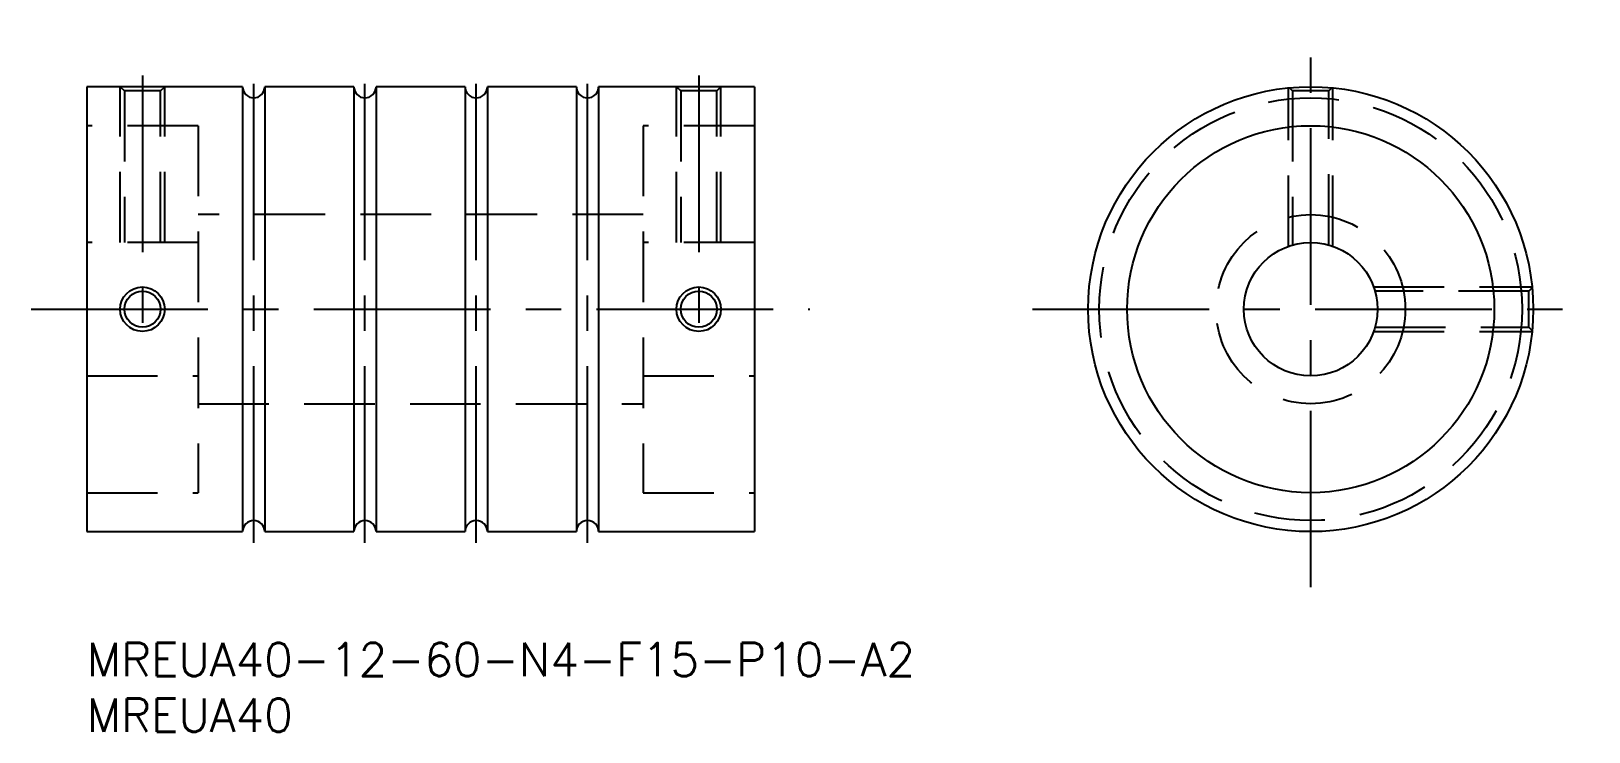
# Model space of a CAD drawing. Extents: x -5 to 135, y -8 to 55.
import ezdxf

# ---------------------------------------------------------------- set-up
doc = ezdxf.new("R2010")
doc.units = 0
doc.header["$LTSCALE"] = 0.5
doc.linetypes.add('CENTER', pattern=[50.8, 31.75, -6.35, 6.35, -6.35])
doc.linetypes.add('DASHED', pattern=[19.05, 12.7, -6.35])
for name, color, linetype in [('MSM_CENTER', 1, 'CENTER'), ('MSM_CONTINUOUS', 7, 'CONTINUOUS'), ('MSM_DASHED', 4, 'DASHED'), ('MSM_NARROW', 5, 'CONTINUOUS'), ('MSM_PART_NUMBER', 7, 'CONTINUOUS')]:
    doc.layers.add(name, color=color, linetype=linetype)
doc.styles.get("Standard").update_dxf_attribs({"font": 'txt.shx', "height": 3, "bigfont": 'bigfont.shx'})

msp = doc.modelspace()

# ---------------------------------------------------------------- linework, layer by layer
at = {"layer": 'MSM_CENTER'}
for p, q in [((110, 5), (110, 55)), ((5, 51), (5, 27)), ((15, 9), (15, 51)), ((25, 9), (25, 51)), ((35, 9), (35, 51)), ((45, 9), (45, 51)), ((55, 51), (55, 27)), ((-5, 30), (65, 30)), ((85, 30), (135, 30))]:
    msp.add_line(p, q, dxfattribs=at)
at = {"layer": 'MSM_CONTINUOUS'}
for p, q in [((3.01, 50), (0, 50)), ((0, 50), (0, 10)), ((14, 50), (3, 49.99)), ((14, 50), (14, 10)), ((24, 50), (16, 50)), ((16, 50), (16, 10)), ((24, 50), (24, 10)), ((34, 50), (26, 50)), ((26, 50), (26, 10)), ((34, 50), (34, 10)), ((44, 50), (36, 50)), ((36, 50), (36, 10)), ((44, 50), (44, 10)), ((60, 50), (46, 50)), ((46, 50), (46, 10)), ((60, 50), (60, 10)), ((0, 10), (14, 10)), ((16, 10), (24, 10)), ((26, 10), (34, 10)), ((36, 10), (44, 10)), ((46, 10), (60, 10))]:
    msp.add_line(p, q, dxfattribs=at)
for centre, radius in [((110, 30), 20), ((110, 30), 16.5), ((110, 30), 6), ((5, 30), 1.62), ((55, 30), 1.62)]:
    msp.add_circle(centre, radius, dxfattribs=at)
for centre, start, end in [((15, 50), 180, 0), ((25, 50), 180, 0), ((35, 50), 180, 0), ((45, 50), 180, 0), ((15, 10), 0, 180), ((25, 10), 0, 180), ((35, 10), 0, 180), ((45, 10), 0, 180)]:
    msp.add_arc(centre, 1, start, end, dxfattribs=at)
at = {"layer": 'MSM_DASHED'}
for p, q in [((3, 36), (3, 50)), ((3, 50), (3.38, 49.62)), ((3.38, 49.62), (3.38, 36)), ((6.62, 49.62), (3.38, 49.62)), ((6.62, 49.62), (7, 50)), ((6.62, 36), (6.62, 49.62)), ((7, 36), (7, 50)), ((53, 36), (53, 50)), ((53, 50), (53.38, 49.62)), ((53.38, 49.62), (53.38, 36)), ((56.62, 49.62), (53.38, 49.62)), ((56.62, 49.62), (57, 50)), ((56.62, 36), (56.62, 49.62)), ((57, 36), (57, 50)), ((108, 35.66), (108, 49.9)), ((108.09, 49.91), (108.38, 49.62)), ((108.38, 49.62), (108.38, 35.78)), ((111.62, 49.62), (108.38, 49.62)), ((111.62, 49.62), (111.91, 49.91)), ((111.62, 35.78), (111.62, 49.62)), ((112, 35.66), (112, 49.9)), ((10, 46.5), (0, 46.5)), ((3.39, 46.5), (3.38, 46.5)), ((3.38, 46.5), (3.42, 46.5)), ((6.62, 46.5), (6.62, 46.5)), ((10, 46.5), (10, 13.5)), ((60, 46.5), (50, 46.5)), ((50, 46.5), (50, 13.5)), ((53.39, 46.5), (53.38, 46.5)), ((53.38, 46.5), (53.42, 46.5)), ((56.62, 46.5), (56.62, 46.5)), ((50, 38.5), (10, 38.5)), ((10, 36), (0, 36)), ((60, 36), (50, 36)), ((4.93, 31.62), (5.05, 31.62)), ((54.93, 31.62), (55.05, 31.62)), ((115.66, 32), (129.9, 32)), ((129.62, 31.62), (115.78, 31.62)), ((129.91, 31.91), (129.62, 31.62)), ((129.62, 28.38), (129.62, 31.62)), ((3.38, 30), (3.39, 30.15)), ((3.41, 29.69), (3.38, 30)), ((53.38, 30), (53.39, 30.15)), ((53.41, 29.69), (53.38, 30)), ((115.66, 28), (129.9, 28)), ((115.78, 28.38), (129.62, 28.38)), ((129.62, 28.38), (129.91, 28.09)), ((0, 24), (10, 24)), ((50, 24), (60, 24)), ((10, 21.5), (50, 21.5)), ((0, 13.5), (10, 13.5)), ((50, 13.5), (60, 13.5))]:
    msp.add_line(p, q, dxfattribs=at)
for radius in [19, 8.5]:
    msp.add_circle((110, 30), radius, dxfattribs=at)
at = {"layer": 'MSM_NARROW'}
for centre in [(5, 30), (55, 30)]:
    msp.add_circle(centre, 2, dxfattribs=at)

# ---------------------------------------------------------------- texts
at = {"layer": 'MSM_PART_NUMBER'}
for s, p in [('MREUA40-12-60-N4-F15-P10-A2', (0, -3)), ('MREUA40', (0, -8))]:
    msp.add_text(s, height=3, dxfattribs=at).set_placement(p)

doc.saveas('drawing.dxf')
